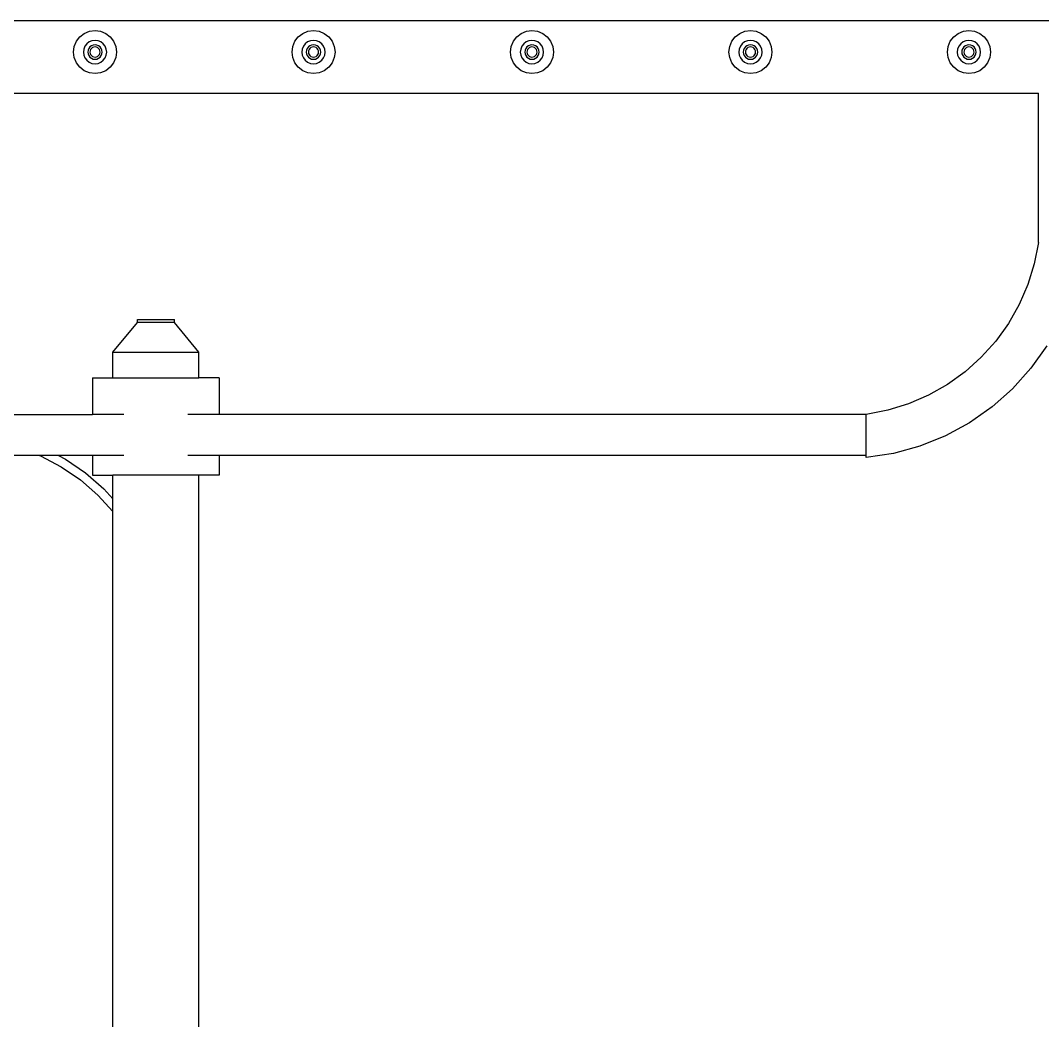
# Model space of a CAD drawing. Header units: millimetres. Extents: x 2122 to 4894, y -1177 to 2056.
# Drawn here: x 3682.5 to 4157.8, y 1247.8 to 1712.8 of the extents above; entities that cross this region are included whole.
import ezdxf

# ---------------------------------------------------------------- set-up
doc = ezdxf.new("R2010")
doc.units = ezdxf.units.MM

# ---------------------------------------------------------------- blocks, each defined once
blk = doc.blocks.new('TV+Aerial ls')
for p, q in [((-572.35, 1273.34), (809.8, 1273.34)), ((-375.8, 1263.64), (-374.21, 1265.71)), ((-374.21, 1265.71), (-372.14, 1267.3)), ((-372.14, 1267.3), (-369.73, 1268.29)), ((-369.73, 1268.29), (-367.14, 1268.64)), ((-367.14, 1268.64), (-364.55, 1268.29)), ((-364.55, 1268.29), (-362.14, 1267.3)), ((-362.14, 1267.3), (-360.07, 1265.71)), ((-360.07, 1265.71), (-358.48, 1263.64)), ((-274.2, 1263.64), (-272.61, 1265.71)), ((-272.61, 1265.71), (-270.54, 1267.3)), ((-270.54, 1267.3), (-268.13, 1268.29)), ((-268.13, 1268.29), (-265.54, 1268.64)), ((-265.54, 1268.64), (-262.95, 1268.29)), ((-262.95, 1268.29), (-260.54, 1267.3)), ((-260.54, 1267.3), (-258.47, 1265.71)), ((-258.47, 1265.71), (-256.88, 1263.64)), ((-172.6, 1263.64), (-171.01, 1265.71)), ((-171.01, 1265.71), (-168.94, 1267.3)), ((-168.94, 1267.3), (-166.53, 1268.29)), ((-166.53, 1268.29), (-163.94, 1268.64)), ((-163.94, 1268.64), (-161.35, 1268.29)), ((-161.35, 1268.29), (-158.94, 1267.3)), ((-158.94, 1267.3), (-156.87, 1265.71)), ((-156.87, 1265.71), (-155.28, 1263.64)), ((-71, 1263.64), (-69.41, 1265.71)), ((-69.41, 1265.71), (-67.34, 1267.3)), ((-67.34, 1267.3), (-64.93, 1268.29)), ((-64.93, 1268.29), (-62.34, 1268.64)), ((-62.34, 1268.64), (-59.75, 1268.29)), ((-59.75, 1268.29), (-57.34, 1267.3)), ((-57.34, 1267.3), (-55.27, 1265.71)), ((-55.27, 1265.71), (-53.68, 1263.64)), ((30.6, 1263.64), (32.19, 1265.71)), ((32.19, 1265.71), (34.26, 1267.3)), ((34.26, 1267.3), (36.67, 1268.29)), ((36.67, 1268.29), (39.26, 1268.64)), ((39.26, 1268.64), (41.85, 1268.29)), ((41.85, 1268.29), (44.26, 1267.3)), ((44.26, 1267.3), (46.33, 1265.71)), ((46.33, 1265.71), (47.92, 1263.64)), ((-377.14, 1258.64), (-376.8, 1261.22)), ((-376.8, 1261.22), (-375.8, 1263.64)), ((-372.39, 1260.04), (-372.57, 1258.64)), ((-371.85, 1261.35), (-372.39, 1260.04)), ((-370.98, 1262.48), (-371.85, 1261.35)), ((-369.86, 1263.34), (-370.98, 1262.48)), ((-370.05, 1260.31), (-370.38, 1259.5)), ((-369.51, 1261.01), (-370.05, 1260.31)), ((-368.55, 1263.88), (-369.86, 1263.34)), ((-368.82, 1261.54), (-369.51, 1261.01)), ((-369.19, 1259.82), (-369.43, 1259.25)), ((-368.82, 1260.31), (-369.19, 1259.82)), ((-368.01, 1261.88), (-368.82, 1261.54)), ((-368.33, 1260.68), (-368.82, 1260.31)), ((-367.14, 1264.07), (-368.55, 1263.88)), ((-367.76, 1260.92), (-368.33, 1260.68)), ((-367.14, 1261.99), (-368.01, 1261.88)), ((-367.14, 1261), (-367.76, 1260.92)), ((-365.74, 1263.88), (-367.14, 1264.07)), ((-366.27, 1261.88), (-367.14, 1261.99)), ((-366.53, 1260.92), (-367.14, 1261)), ((-365.96, 1260.68), (-366.53, 1260.92)), ((-365.47, 1261.54), (-366.27, 1261.88)), ((-365.47, 1260.31), (-365.96, 1260.68)), ((-364.43, 1263.34), (-365.74, 1263.88)), ((-364.77, 1261.01), (-365.47, 1261.54)), ((-365.09, 1259.82), (-365.47, 1260.31)), ((-364.86, 1259.25), (-365.09, 1259.82)), ((-364.24, 1260.31), (-364.77, 1261.01)), ((-363.3, 1262.48), (-364.43, 1263.34)), ((-363.9, 1259.5), (-364.24, 1260.31)), ((-362.44, 1261.35), (-363.3, 1262.48)), ((-361.9, 1260.04), (-362.44, 1261.35)), ((-361.71, 1258.64), (-361.9, 1260.04)), ((-358.48, 1263.64), (-357.48, 1261.22)), ((-357.48, 1261.22), (-357.14, 1258.64)), ((-275.54, 1258.64), (-275.2, 1261.22)), ((-275.2, 1261.22), (-274.2, 1263.64)), ((-270.79, 1260.04), (-270.97, 1258.64)), ((-270.25, 1261.35), (-270.79, 1260.04)), ((-269.38, 1262.48), (-270.25, 1261.35)), ((-268.26, 1263.34), (-269.38, 1262.48)), ((-268.45, 1260.31), (-268.78, 1259.5)), ((-267.91, 1261.01), (-268.45, 1260.31)), ((-266.95, 1263.88), (-268.26, 1263.34)), ((-267.22, 1261.54), (-267.91, 1261.01)), ((-267.59, 1259.82), (-267.83, 1259.25)), ((-267.22, 1260.31), (-267.59, 1259.82)), ((-266.41, 1261.88), (-267.22, 1261.54)), ((-266.73, 1260.68), (-267.22, 1260.31)), ((-265.54, 1264.07), (-266.95, 1263.88)), ((-266.16, 1260.92), (-266.73, 1260.68)), ((-265.54, 1261.99), (-266.41, 1261.88)), ((-265.54, 1261), (-266.16, 1260.92)), ((-264.14, 1263.88), (-265.54, 1264.07)), ((-264.67, 1261.88), (-265.54, 1261.99)), ((-264.93, 1260.92), (-265.54, 1261)), ((-264.36, 1260.68), (-264.93, 1260.92)), ((-263.87, 1261.54), (-264.67, 1261.88)), ((-263.87, 1260.31), (-264.36, 1260.68)), ((-262.83, 1263.34), (-264.14, 1263.88)), ((-263.17, 1261.01), (-263.87, 1261.54)), ((-263.49, 1259.82), (-263.87, 1260.31)), ((-263.26, 1259.25), (-263.49, 1259.82)), ((-262.64, 1260.31), (-263.17, 1261.01)), ((-261.7, 1262.48), (-262.83, 1263.34)), ((-262.3, 1259.5), (-262.64, 1260.31)), ((-260.84, 1261.35), (-261.7, 1262.48)), ((-260.3, 1260.04), (-260.84, 1261.35)), ((-260.11, 1258.64), (-260.3, 1260.04)), ((-256.88, 1263.64), (-255.88, 1261.22)), ((-255.88, 1261.22), (-255.54, 1258.64)), ((-173.94, 1258.64), (-173.6, 1261.22)), ((-173.6, 1261.22), (-172.6, 1263.64)), ((-169.19, 1260.04), (-169.37, 1258.64)), ((-168.65, 1261.35), (-169.19, 1260.04)), ((-167.78, 1262.48), (-168.65, 1261.35)), ((-166.66, 1263.34), (-167.78, 1262.48)), ((-166.85, 1260.31), (-167.18, 1259.5)), ((-166.31, 1261.01), (-166.85, 1260.31)), ((-165.35, 1263.88), (-166.66, 1263.34)), ((-165.62, 1261.54), (-166.31, 1261.01)), ((-165.99, 1259.82), (-166.23, 1259.25)), ((-165.62, 1260.31), (-165.99, 1259.82)), ((-164.81, 1261.88), (-165.62, 1261.54)), ((-165.13, 1260.68), (-165.62, 1260.31)), ((-163.94, 1264.07), (-165.35, 1263.88)), ((-164.56, 1260.92), (-165.13, 1260.68)), ((-163.94, 1261.99), (-164.81, 1261.88)), ((-163.94, 1261), (-164.56, 1260.92)), ((-162.54, 1263.88), (-163.94, 1264.07)), ((-163.07, 1261.88), (-163.94, 1261.99)), ((-163.33, 1260.92), (-163.94, 1261)), ((-162.76, 1260.68), (-163.33, 1260.92)), ((-162.27, 1261.54), (-163.07, 1261.88)), ((-162.27, 1260.31), (-162.76, 1260.68)), ((-161.23, 1263.34), (-162.54, 1263.88)), ((-161.57, 1261.01), (-162.27, 1261.54)), ((-161.89, 1259.82), (-162.27, 1260.31)), ((-161.66, 1259.25), (-161.89, 1259.82)), ((-161.04, 1260.31), (-161.57, 1261.01)), ((-160.1, 1262.48), (-161.23, 1263.34)), ((-160.7, 1259.5), (-161.04, 1260.31)), ((-159.24, 1261.35), (-160.1, 1262.48)), ((-158.7, 1260.04), (-159.24, 1261.35)), ((-158.51, 1258.64), (-158.7, 1260.04)), ((-155.28, 1263.64), (-154.28, 1261.22)), ((-154.28, 1261.22), (-153.94, 1258.64)), ((-72.34, 1258.64), (-72, 1261.22)), ((-72, 1261.22), (-71, 1263.64)), ((-67.59, 1260.04), (-67.77, 1258.64)), ((-67.05, 1261.35), (-67.59, 1260.04)), ((-66.18, 1262.48), (-67.05, 1261.35)), ((-65.06, 1263.34), (-66.18, 1262.48)), ((-65.25, 1260.31), (-65.58, 1259.5)), ((-64.71, 1261.01), (-65.25, 1260.31)), ((-63.75, 1263.88), (-65.06, 1263.34)), ((-64.02, 1261.54), (-64.71, 1261.01)), ((-64.39, 1259.82), (-64.63, 1259.25)), ((-64.02, 1260.31), (-64.39, 1259.82)), ((-63.21, 1261.88), (-64.02, 1261.54)), ((-63.53, 1260.68), (-64.02, 1260.31)), ((-62.34, 1264.07), (-63.75, 1263.88)), ((-62.96, 1260.92), (-63.53, 1260.68)), ((-62.34, 1261.99), (-63.21, 1261.88)), ((-62.34, 1261), (-62.96, 1260.92)), ((-60.94, 1263.88), (-62.34, 1264.07)), ((-61.47, 1261.88), (-62.34, 1261.99)), ((-61.73, 1260.92), (-62.34, 1261)), ((-61.16, 1260.68), (-61.73, 1260.92)), ((-60.67, 1261.54), (-61.47, 1261.88)), ((-60.67, 1260.31), (-61.16, 1260.68)), ((-59.63, 1263.34), (-60.94, 1263.88)), ((-59.97, 1261.01), (-60.67, 1261.54)), ((-60.29, 1259.82), (-60.67, 1260.31)), ((-60.06, 1259.25), (-60.29, 1259.82)), ((-59.44, 1260.31), (-59.97, 1261.01)), ((-58.5, 1262.48), (-59.63, 1263.34)), ((-59.1, 1259.5), (-59.44, 1260.31)), ((-57.64, 1261.35), (-58.5, 1262.48)), ((-57.1, 1260.04), (-57.64, 1261.35)), ((-56.91, 1258.64), (-57.1, 1260.04)), ((-53.68, 1263.64), (-52.68, 1261.22)), ((-52.68, 1261.22), (-52.34, 1258.64)), ((29.26, 1258.64), (29.6, 1261.22)), ((29.6, 1261.22), (30.6, 1263.64)), ((34.01, 1260.04), (33.83, 1258.64)), ((34.55, 1261.35), (34.01, 1260.04)), ((35.42, 1262.48), (34.55, 1261.35)), ((36.54, 1263.34), (35.42, 1262.48)), ((36.35, 1260.31), (36.02, 1259.5)), ((36.89, 1261.01), (36.35, 1260.31)), ((37.85, 1263.88), (36.54, 1263.34)), ((37.58, 1261.54), (36.89, 1261.01)), ((37.21, 1259.82), (36.97, 1259.25)), ((37.58, 1260.31), (37.21, 1259.82)), ((38.39, 1261.88), (37.58, 1261.54)), ((38.07, 1260.68), (37.58, 1260.31)), ((39.26, 1264.07), (37.85, 1263.88)), ((38.64, 1260.92), (38.07, 1260.68)), ((39.26, 1261.99), (38.39, 1261.88)), ((39.26, 1261), (38.64, 1260.92)), ((40.66, 1263.88), (39.26, 1264.07)), ((40.13, 1261.88), (39.26, 1261.99)), ((39.87, 1260.92), (39.26, 1261)), ((40.44, 1260.68), (39.87, 1260.92)), ((40.93, 1261.54), (40.13, 1261.88)), ((40.93, 1260.31), (40.44, 1260.68)), ((41.97, 1263.34), (40.66, 1263.88)), ((41.63, 1261.01), (40.93, 1261.54)), ((41.31, 1259.82), (40.93, 1260.31)), ((41.54, 1259.25), (41.31, 1259.82)), ((42.16, 1260.31), (41.63, 1261.01)), ((43.1, 1262.48), (41.97, 1263.34)), ((42.5, 1259.5), (42.16, 1260.31)), ((43.96, 1261.35), (43.1, 1262.48)), ((44.5, 1260.04), (43.96, 1261.35)), ((44.69, 1258.64), (44.5, 1260.04)), ((47.92, 1263.64), (48.92, 1261.22)), ((48.92, 1261.22), (49.26, 1258.64)), ((-376.8, 1256.05), (-377.14, 1258.64)), ((-375.8, 1253.64), (-376.8, 1256.05)), ((-372.57, 1258.64), (-372.39, 1257.23)), ((-372.39, 1257.23), (-371.85, 1255.92)), ((-371.85, 1255.92), (-370.98, 1254.79)), ((-370.38, 1259.5), (-370.5, 1258.64)), ((-370.5, 1258.64), (-370.38, 1257.77)), ((-370.38, 1257.77), (-370.05, 1256.96)), ((-370.05, 1256.96), (-369.51, 1256.26)), ((-369.43, 1259.25), (-369.51, 1258.64)), ((-369.51, 1258.64), (-369.43, 1258.02)), ((-369.51, 1256.26), (-368.82, 1255.73)), ((-369.43, 1258.02), (-369.19, 1257.45)), ((-369.19, 1257.45), (-368.82, 1256.96)), ((-368.82, 1256.96), (-368.33, 1256.59)), ((-368.82, 1255.73), (-368.01, 1255.39)), ((-368.33, 1256.59), (-367.76, 1256.35)), ((-368.01, 1255.39), (-367.14, 1255.28)), ((-367.76, 1256.35), (-367.14, 1256.27)), ((-367.14, 1256.27), (-366.53, 1256.35)), ((-367.14, 1255.28), (-366.27, 1255.39)), ((-366.53, 1256.35), (-365.96, 1256.59)), ((-366.27, 1255.39), (-365.47, 1255.73)), ((-365.96, 1256.59), (-365.47, 1256.96)), ((-365.47, 1256.96), (-365.09, 1257.45)), ((-365.47, 1255.73), (-364.77, 1256.26)), ((-365.09, 1257.45), (-364.86, 1258.02)), ((-364.78, 1258.64), (-364.86, 1259.25)), ((-364.86, 1258.02), (-364.78, 1258.64)), ((-364.77, 1256.26), (-364.24, 1256.96)), ((-364.24, 1256.96), (-363.9, 1257.77)), ((-363.79, 1258.64), (-363.9, 1259.5)), ((-363.9, 1257.77), (-363.79, 1258.64)), ((-363.3, 1254.79), (-362.44, 1255.92)), ((-362.44, 1255.92), (-361.9, 1257.23)), ((-361.9, 1257.23), (-361.71, 1258.64)), ((-357.48, 1256.05), (-358.48, 1253.64)), ((-357.14, 1258.64), (-357.48, 1256.05)), ((-275.2, 1256.05), (-275.54, 1258.64)), ((-274.2, 1253.64), (-275.2, 1256.05)), ((-270.97, 1258.64), (-270.79, 1257.23)), ((-270.79, 1257.23), (-270.25, 1255.92)), ((-270.25, 1255.92), (-269.38, 1254.79)), ((-268.78, 1259.5), (-268.9, 1258.64)), ((-268.9, 1258.64), (-268.78, 1257.77)), ((-268.78, 1257.77), (-268.45, 1256.96)), ((-268.45, 1256.96), (-267.91, 1256.26)), ((-267.83, 1259.25), (-267.91, 1258.64)), ((-267.91, 1258.64), (-267.83, 1258.02)), ((-267.91, 1256.26), (-267.22, 1255.73)), ((-267.83, 1258.02), (-267.59, 1257.45)), ((-267.59, 1257.45), (-267.22, 1256.96)), ((-267.22, 1256.96), (-266.73, 1256.59)), ((-267.22, 1255.73), (-266.41, 1255.39)), ((-266.73, 1256.59), (-266.16, 1256.35)), ((-266.41, 1255.39), (-265.54, 1255.28)), ((-266.16, 1256.35), (-265.54, 1256.27)), ((-265.54, 1256.27), (-264.93, 1256.35)), ((-265.54, 1255.28), (-264.67, 1255.39)), ((-264.93, 1256.35), (-264.36, 1256.59)), ((-264.67, 1255.39), (-263.87, 1255.73)), ((-264.36, 1256.59), (-263.87, 1256.96)), ((-263.87, 1256.96), (-263.49, 1257.45)), ((-263.87, 1255.73), (-263.17, 1256.26)), ((-263.49, 1257.45), (-263.26, 1258.02)), ((-263.18, 1258.64), (-263.26, 1259.25)), ((-263.26, 1258.02), (-263.18, 1258.64)), ((-263.17, 1256.26), (-262.64, 1256.96)), ((-262.64, 1256.96), (-262.3, 1257.77)), ((-262.19, 1258.64), (-262.3, 1259.5)), ((-262.3, 1257.77), (-262.19, 1258.64)), ((-261.7, 1254.79), (-260.84, 1255.92)), ((-260.84, 1255.92), (-260.3, 1257.23)), ((-260.3, 1257.23), (-260.11, 1258.64)), ((-255.88, 1256.05), (-256.88, 1253.64)), ((-255.54, 1258.64), (-255.88, 1256.05)), ((-173.6, 1256.05), (-173.94, 1258.64)), ((-172.6, 1253.64), (-173.6, 1256.05)), ((-169.37, 1258.64), (-169.19, 1257.23)), ((-169.19, 1257.23), (-168.65, 1255.92)), ((-168.65, 1255.92), (-167.78, 1254.79)), ((-167.18, 1259.5), (-167.3, 1258.64)), ((-167.3, 1258.64), (-167.18, 1257.77)), ((-167.18, 1257.77), (-166.85, 1256.96)), ((-166.85, 1256.96), (-166.31, 1256.26)), ((-166.23, 1259.25), (-166.31, 1258.64)), ((-166.31, 1258.64), (-166.23, 1258.02)), ((-166.31, 1256.26), (-165.62, 1255.73)), ((-166.23, 1258.02), (-165.99, 1257.45)), ((-165.99, 1257.45), (-165.62, 1256.96)), ((-165.62, 1256.96), (-165.13, 1256.59)), ((-165.62, 1255.73), (-164.81, 1255.39)), ((-165.13, 1256.59), (-164.56, 1256.35)), ((-164.81, 1255.39), (-163.94, 1255.28)), ((-164.56, 1256.35), (-163.94, 1256.27)), ((-163.94, 1256.27), (-163.33, 1256.35)), ((-163.94, 1255.28), (-163.07, 1255.39)), ((-163.33, 1256.35), (-162.76, 1256.59)), ((-163.07, 1255.39), (-162.27, 1255.73)), ((-162.76, 1256.59), (-162.27, 1256.96)), ((-162.27, 1256.96), (-161.89, 1257.45)), ((-162.27, 1255.73), (-161.57, 1256.26)), ((-161.89, 1257.45), (-161.66, 1258.02)), ((-161.58, 1258.64), (-161.66, 1259.25)), ((-161.66, 1258.02), (-161.58, 1258.64)), ((-161.57, 1256.26), (-161.04, 1256.96)), ((-161.04, 1256.96), (-160.7, 1257.77)), ((-160.59, 1258.64), (-160.7, 1259.5)), ((-160.7, 1257.77), (-160.59, 1258.64)), ((-160.1, 1254.79), (-159.24, 1255.92)), ((-159.24, 1255.92), (-158.7, 1257.23)), ((-158.7, 1257.23), (-158.51, 1258.64)), ((-154.28, 1256.05), (-155.28, 1253.64)), ((-153.94, 1258.64), (-154.28, 1256.05)), ((-72, 1256.05), (-72.34, 1258.64)), ((-71, 1253.64), (-72, 1256.05)), ((-67.77, 1258.64), (-67.59, 1257.23)), ((-67.59, 1257.23), (-67.05, 1255.92)), ((-67.05, 1255.92), (-66.18, 1254.79)), ((-65.58, 1259.5), (-65.7, 1258.64)), ((-65.7, 1258.64), (-65.58, 1257.77)), ((-65.58, 1257.77), (-65.25, 1256.96)), ((-65.25, 1256.96), (-64.71, 1256.26)), ((-64.63, 1259.25), (-64.71, 1258.64)), ((-64.71, 1258.64), (-64.63, 1258.02)), ((-64.71, 1256.26), (-64.02, 1255.73)), ((-64.63, 1258.02), (-64.39, 1257.45)), ((-64.39, 1257.45), (-64.02, 1256.96)), ((-64.02, 1256.96), (-63.53, 1256.59)), ((-64.02, 1255.73), (-63.21, 1255.39)), ((-63.53, 1256.59), (-62.96, 1256.35)), ((-63.21, 1255.39), (-62.34, 1255.28)), ((-62.96, 1256.35), (-62.34, 1256.27)), ((-62.34, 1256.27), (-61.73, 1256.35)), ((-62.34, 1255.28), (-61.47, 1255.39)), ((-61.73, 1256.35), (-61.16, 1256.59)), ((-61.47, 1255.39), (-60.67, 1255.73)), ((-61.16, 1256.59), (-60.67, 1256.96)), ((-60.67, 1256.96), (-60.29, 1257.45)), ((-60.67, 1255.73), (-59.97, 1256.26)), ((-60.29, 1257.45), (-60.06, 1258.02)), ((-59.98, 1258.64), (-60.06, 1259.25)), ((-60.06, 1258.02), (-59.98, 1258.64)), ((-59.97, 1256.26), (-59.44, 1256.96)), ((-59.44, 1256.96), (-59.1, 1257.77)), ((-58.99, 1258.64), (-59.1, 1259.5)), ((-59.1, 1257.77), (-58.99, 1258.64)), ((-58.5, 1254.79), (-57.64, 1255.92)), ((-57.64, 1255.92), (-57.1, 1257.23)), ((-57.1, 1257.23), (-56.91, 1258.64)), ((-52.68, 1256.05), (-53.68, 1253.64)), ((-52.34, 1258.64), (-52.68, 1256.05)), ((29.6, 1256.05), (29.26, 1258.64)), ((30.6, 1253.64), (29.6, 1256.05)), ((33.83, 1258.64), (34.01, 1257.23)), ((34.01, 1257.23), (34.55, 1255.92)), ((34.55, 1255.92), (35.42, 1254.79)), ((36.02, 1259.5), (35.9, 1258.64)), ((35.9, 1258.64), (36.02, 1257.77)), ((36.02, 1257.77), (36.35, 1256.96)), ((36.35, 1256.96), (36.89, 1256.26)), ((36.97, 1259.25), (36.89, 1258.64)), ((36.89, 1258.64), (36.97, 1258.02)), ((36.89, 1256.26), (37.58, 1255.73)), ((36.97, 1258.02), (37.21, 1257.45)), ((37.21, 1257.45), (37.58, 1256.96)), ((37.58, 1256.96), (38.07, 1256.59)), ((37.58, 1255.73), (38.39, 1255.39)), ((38.07, 1256.59), (38.64, 1256.35)), ((38.39, 1255.39), (39.26, 1255.28)), ((38.64, 1256.35), (39.26, 1256.27)), ((39.26, 1256.27), (39.87, 1256.35)), ((39.26, 1255.28), (40.13, 1255.39)), ((39.87, 1256.35), (40.44, 1256.59)), ((40.13, 1255.39), (40.93, 1255.73)), ((40.44, 1256.59), (40.93, 1256.96)), ((40.93, 1256.96), (41.31, 1257.45)), ((40.93, 1255.73), (41.63, 1256.26)), ((41.31, 1257.45), (41.54, 1258.02)), ((41.62, 1258.64), (41.54, 1259.25)), ((41.54, 1258.02), (41.62, 1258.64)), ((41.63, 1256.26), (42.16, 1256.96)), ((42.16, 1256.96), (42.5, 1257.77)), ((42.61, 1258.64), (42.5, 1259.5)), ((42.5, 1257.77), (42.61, 1258.64)), ((43.1, 1254.79), (43.96, 1255.92)), ((43.96, 1255.92), (44.5, 1257.23)), ((44.5, 1257.23), (44.69, 1258.64)), ((48.92, 1256.05), (47.92, 1253.64)), ((49.26, 1258.64), (48.92, 1256.05)), ((-374.21, 1251.56), (-375.8, 1253.64)), ((-372.14, 1249.97), (-374.21, 1251.56)), ((-370.98, 1254.79), (-369.86, 1253.93)), ((-369.86, 1253.93), (-368.55, 1253.39)), ((-368.55, 1253.39), (-367.14, 1253.2)), ((-367.14, 1253.2), (-365.74, 1253.39)), ((-365.74, 1253.39), (-364.43, 1253.93)), ((-364.43, 1253.93), (-363.3, 1254.79)), ((-360.07, 1251.56), (-362.14, 1249.97)), ((-358.48, 1253.64), (-360.07, 1251.56)), ((-272.61, 1251.56), (-274.2, 1253.64)), ((-270.54, 1249.97), (-272.61, 1251.56)), ((-269.38, 1254.79), (-268.26, 1253.93)), ((-268.26, 1253.93), (-266.95, 1253.39)), ((-266.95, 1253.39), (-265.54, 1253.2)), ((-265.54, 1253.2), (-264.14, 1253.39)), ((-264.14, 1253.39), (-262.83, 1253.93)), ((-262.83, 1253.93), (-261.7, 1254.79)), ((-258.47, 1251.56), (-260.54, 1249.97)), ((-256.88, 1253.64), (-258.47, 1251.56)), ((-171.01, 1251.56), (-172.6, 1253.64)), ((-168.94, 1249.97), (-171.01, 1251.56)), ((-167.78, 1254.79), (-166.66, 1253.93)), ((-166.66, 1253.93), (-165.35, 1253.39)), ((-165.35, 1253.39), (-163.94, 1253.2)), ((-163.94, 1253.2), (-162.54, 1253.39)), ((-162.54, 1253.39), (-161.23, 1253.93)), ((-161.23, 1253.93), (-160.1, 1254.79)), ((-156.87, 1251.56), (-158.94, 1249.97)), ((-155.28, 1253.64), (-156.87, 1251.56)), ((-69.41, 1251.56), (-71, 1253.64)), ((-67.34, 1249.97), (-69.41, 1251.56)), ((-66.18, 1254.79), (-65.06, 1253.93)), ((-65.06, 1253.93), (-63.75, 1253.39)), ((-63.75, 1253.39), (-62.34, 1253.2)), ((-62.34, 1253.2), (-60.94, 1253.39)), ((-60.94, 1253.39), (-59.63, 1253.93)), ((-59.63, 1253.93), (-58.5, 1254.79)), ((-55.27, 1251.56), (-57.34, 1249.97)), ((-53.68, 1253.64), (-55.27, 1251.56)), ((32.19, 1251.56), (30.6, 1253.64)), ((34.26, 1249.97), (32.19, 1251.56)), ((35.42, 1254.79), (36.54, 1253.93)), ((36.54, 1253.93), (37.85, 1253.39)), ((37.85, 1253.39), (39.26, 1253.2)), ((39.26, 1253.2), (40.66, 1253.39)), ((40.66, 1253.39), (41.97, 1253.93)), ((41.97, 1253.93), (43.1, 1254.79)), ((46.33, 1251.56), (44.26, 1249.97)), ((47.92, 1253.64), (46.33, 1251.56)), ((-369.73, 1248.98), (-372.14, 1249.97)), ((-367.14, 1248.64), (-369.73, 1248.98)), ((-364.55, 1248.98), (-367.14, 1248.64)), ((-362.14, 1249.97), (-364.55, 1248.98)), ((-268.13, 1248.98), (-270.54, 1249.97)), ((-265.54, 1248.64), (-268.13, 1248.98)), ((-262.95, 1248.98), (-265.54, 1248.64)), ((-260.54, 1249.97), (-262.95, 1248.98)), ((-166.53, 1248.98), (-168.94, 1249.97)), ((-163.94, 1248.64), (-166.53, 1248.98)), ((-161.35, 1248.98), (-163.94, 1248.64)), ((-158.94, 1249.97), (-161.35, 1248.98)), ((-64.93, 1248.98), (-67.34, 1249.97)), ((-62.34, 1248.64), (-64.93, 1248.98)), ((-59.75, 1248.98), (-62.34, 1248.64)), ((-57.34, 1249.97), (-59.75, 1248.98)), ((36.67, 1248.98), (34.26, 1249.97)), ((39.26, 1248.64), (36.67, 1248.98)), ((41.85, 1248.98), (39.26, 1248.64)), ((44.26, 1249.97), (41.85, 1248.98)), ((-523.25, 1239.56), (71.55, 1239.56)), ((71.55, 1170.16), (71.55, 1239.56)), ((71.55, 1170.16), (69.62, 1160.23)), ((69.62, 1160.23), (66.63, 1150.56)), ((66.63, 1150.56), (62.61, 1141.28)), ((62.61, 1141.28), (57.62, 1132.48)), ((-358.8, 1119.04), (-347.39, 1132.84)), ((-347.39, 1132.84), (-347.39, 1134.34)), ((-347.39, 1134.34), (-330.21, 1134.34)), ((-330.21, 1132.84), (-347.39, 1132.84)), ((-330.21, 1132.84), (-330.21, 1134.34)), ((-318.8, 1119.04), (-330.21, 1132.84)), ((57.62, 1132.48), (51.71, 1124.26)), ((51.71, 1124.26), (44.95, 1116.74)), ((75.42, 1122.11), (68.08, 1111.65)), ((-358.8, 1107.14), (-358.8, 1119.04)), ((-358.8, 1119.04), (-318.8, 1119.04)), ((-318.8, 1107.14), (-318.8, 1119.04)), ((44.95, 1116.74), (37.43, 1109.98)), ((37.43, 1109.98), (29.21, 1104.07)), ((68.08, 1111.65), (59.58, 1102.11)), ((-368.26, 1107.14), (-368.26, 1090.14)), ((-368.26, 1107.14), (-358.8, 1107.14)), ((-358.8, 1107.14), (-318.8, 1107.14)), ((-309.34, 1107.14), (-318.8, 1107.14)), ((-309.34, 1107.14), (-309.34, 1090.14)), ((29.21, 1104.07), (20.41, 1099.08)), ((20.41, 1099.08), (11.13, 1095.06)), ((59.58, 1102.11), (50.04, 1093.61)), ((11.13, 1095.06), (1.46, 1092.07)), ((50.04, 1093.61), (39.58, 1086.27)), ((-456.76, 1090.14), (-368.26, 1090.14)), ((-353.68, 1090.14), (-368.26, 1090.14)), ((-309.34, 1090.14), (-323.92, 1090.14)), ((-8.47, 1090.14), (-309.34, 1090.14)), ((1.46, 1092.07), (-8.47, 1090.14)), ((-8.47, 1071.01), (-8.47, 1090.14)), ((39.58, 1086.27), (28.35, 1080.18)), ((28.35, 1080.18), (16.49, 1075.42)), ((16.49, 1075.42), (4.17, 1072.06)), ((-392.99, 1071.01), (-457.77, 1071.01)), ((-392.99, 1071.01), (-392.57, 1070.85)), ((-392.54, 1071.01), (-392.99, 1071.01)), ((-392.57, 1070.85), (-382.94, 1065.85)), ((-384.2, 1071.01), (-392.54, 1071.01)), ((-384.2, 1071.01), (-380.89, 1069.29)), ((-368.26, 1071.01), (-384.2, 1071.01)), ((-368.26, 1071.01), (-368.26, 1061.94)), ((-353.68, 1071.01), (-368.26, 1071.01)), ((-309.34, 1071.01), (-323.92, 1071.01)), ((-309.34, 1071.01), (-309.34, 1061.94)), ((-8.47, 1071.01), (-309.34, 1071.01)), ((4.17, 1072.06), (-8.47, 1070.14)), ((-8.47, 1070.14), (-8.47, 1071.01)), ((-382.94, 1065.85), (-373.97, 1059.76)), ((-380.89, 1069.29), (-371.53, 1062.93)), ((-371.53, 1062.93), (-362.97, 1055.52)), ((-368.26, 1061.94), (-358.8, 1061.94)), ((-358.8, 1050.95), (-358.8, 1061.94)), ((-318.8, 1061.94), (-358.8, 1061.94)), ((-318.8, -1169.51), (-318.8, 1061.94)), ((-309.34, 1061.94), (-318.8, 1061.94)), ((-373.97, 1059.76), (-365.77, 1052.65)), ((-362.97, 1055.52), (-358.8, 1050.95)), ((-365.77, 1052.65), (-358.8, 1045.01)), ((-358.8, 1045.01), (-358.8, 1050.95)), ((-358.8, -1169.51), (-358.8, 1045.01))]:
    blk.add_line(p, q)

msp = doc.modelspace()

# ---------------------------------------------------------------- block references
msp.add_blockref('TV+Aerial ls', (4084.35, 439.44))

doc.saveas('drawing.dxf')
